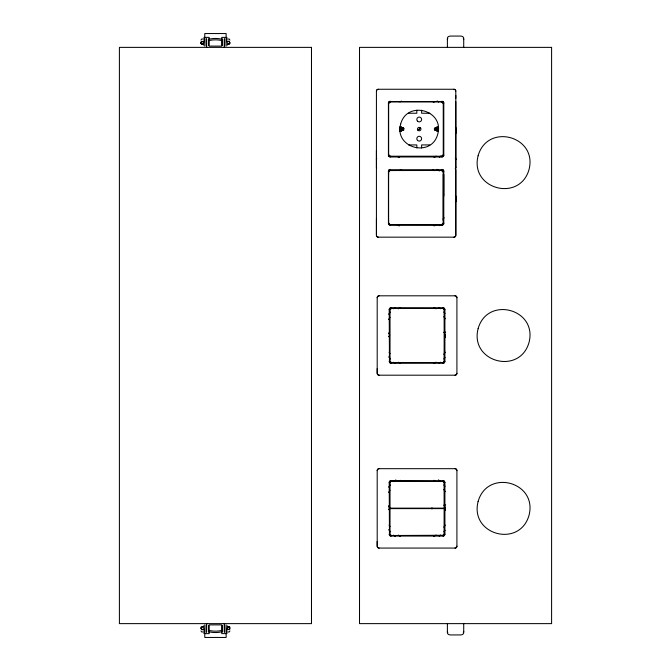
<?xml version="1.0" encoding="UTF-8"?>
<svg xmlns="http://www.w3.org/2000/svg" width="671" height="671" viewBox="0 0 671 671"><rect width="100%" height="100%" fill="white"/><g stroke="black" fill="none" stroke-linecap="round" stroke-linejoin="round"><path stroke-width="1.01" d="M376.423 218.704L376.423 235.244A1.912 1.896 42.7 0 0 378.343 237.165L453.881 237.165A1.912 1.896 -42.7 0 0 455.802 235.244L455.802 91.181A1.912 1.896 42.7 0 0 453.881 89.26L378.343 89.26A1.912 1.896 -42.7 0 0 376.423 91.181L376.423 235.244A1.921 1.921 0 0 0 378.343 237.165M376.423 167.054A1.921 1.921 0 0 0 376.683 168.018A1.912 1.896 42.7 0 1 376.423 167.054L376.423 150.514M377.203 541.447L377.203 546.144A1.912 1.896 47.3 0 0 379.123 548.064L454.997 548.064A1.912 1.896 -47.3 0 0 456.917 546.144L456.917 470.606A1.912 1.896 47.3 0 0 454.997 468.685L379.123 468.685A1.912 1.896 -47.3 0 0 377.194 470.606L377.203 546.144A1.921 1.921 0 0 0 379.123 548.064M377.203 368.572L377.203 373.261A1.912 1.896 47.3 0 0 379.123 375.19L454.997 375.19A1.912 1.896 -47.3 0 0 456.917 373.261L456.917 297.731A1.912 1.896 47.3 0 0 454.997 295.81L379.123 295.81A1.912 1.896 -47.3 0 0 377.194 297.731L377.203 373.261A1.921 1.921 0 0 0 379.123 375.19M443.791 194.02L443.791 171.373A1.912 1.904 42.8 0 0 442.835 169.713L389.39 169.713A1.912 1.904 -42.8 0 0 388.425 171.373L388.425 223.242A1.912 1.904 50 0 0 388.987 224.6L390.346 225.162L441.87 225.162L443.229 224.6A1.912 1.904 -50 0 0 443.791 223.242L443.791 174.485M388.425 103.183L388.425 155.051A1.912 1.904 50 0 0 388.987 156.41L390.346 156.972L441.87 156.972L443.229 156.41A1.912 1.904 -50 0 0 443.791 155.051L443.791 103.183A1.912 1.904 42.8 0 0 442.835 101.522L389.39 101.522A1.912 1.904 -42.8 0 0 388.425 103.183A1.921 1.921 0 0 1 390.346 101.262M389.834 508.618L389.809 533.63L390.354 534.955L391.688 535.508M399.673 130.434L399.673 127.733L403.581 128.27L401.375 128.404L401.375 129.763L403.581 129.889L399.589 130.451M399.773 130.417L399.773 127.75M399.438 131.004L399.899 127.767M399.882 130.468L400.26 127.767L404.009 128.304L401.375 128.404M401.518 129.788L401.518 128.379M401.912 129.771L401.912 128.396M402.273 129.771L402.273 128.396A0.965 0.965 0 0 0 401.577 128.119L401.577 126.685L399.891 126.685M403.07 129.805L403.07 128.362M400.26 130.4L403.716 129.956L403.716 128.211M438.549 130.417C433.399 131.935 433.374 126.173 438.549 127.75M434.984 129.83L435.613 129.78L435.613 128.379L434.984 128.337M436.418 129.771L436.418 128.396C437.769 128.362 436.863 130.543 435.613 129.78M436.813 129.78L436.813 128.379M438.498 130.484L438.431 127.767M443.296 220.801L443.296 174.426M443.791 196.175L443.791 194.238M444.244 508.618L444.244 533.63A1.879 1.879 0 0 1 442.357 535.508M444.244 508.14L444.244 483.128A1.879 1.879 0 0 0 442.357 481.25M455.802 169.755L455.802 235.244A1.921 1.921 0 0 1 453.881 237.165M455.802 167.054A1.921 1.921 0 0 1 455.232 168.413A1.912 1.896 -42.7 0 0 455.802 167.054L455.802 101.564M455.802 98.478L455.802 95.408M201.728 44.395L200.99 43.481L201.367 42.55M229.163 626.605L229.817 628.022L229.725 627.066M431.965 508.945L431.973 507.821M388.66 103.837L389.205 102.504L390.539 101.95L441.367 101.95L442.692 102.504L443.246 103.837L443.246 154.33L442.692 155.664L441.367 156.217L390.539 156.217L389.205 155.664L388.66 154.33L388.66 103.837A1.879 1.879 0 0 1 390.539 101.95M389.205 309.734L389.465 308.777A1.912 1.904 -47.2 0 1 391.126 307.813L442.986 307.813A1.912 1.904 40 0 1 444.345 308.375L444.907 309.734L444.907 361.258L444.345 362.617A1.912 1.904 -40 0 1 442.986 363.179L391.126 363.179A1.912 1.904 47.2 0 1 389.465 362.223L389.205 309.734A1.921 1.921 0 0 1 391.126 307.813M389.507 335.894L389.13 336.926A3.623 3.623 0 0 0 389.13 333.311L388.836 332.933M389.205 482.608L389.465 481.652A1.912 1.904 -47.2 0 1 391.126 480.688L442.986 480.688A1.912 1.904 40 0 1 444.345 481.25L444.907 482.608L444.907 534.133L444.345 535.492A1.912 1.904 -40 0 1 442.986 536.054L391.126 536.054A1.912 1.904 47.2 0 1 389.465 535.097L389.205 482.608A1.921 1.921 0 0 1 391.126 480.688M200.998 40.117L201.627 39.035L202.877 39.035M229.901 630.883L229.272 631.965L228.014 631.965M201.023 43.54L201.04 43.061M201.166 42.785L201.627 42.365M227.528 41.988C228.954 39.774 231.302 43.69 228.543 43.682M203.363 629.012C201.694 631.277 199.891 627.167 202.256 627.301C199.664 627.444 201.904 631.134 203.338 629.062M201.166 41.938L202.256 41.35L203.338 41.938M227.553 41.938C229.163 39.765 231.21 43.875 228.442 43.682M229.725 629.062L228.643 629.65L227.553 629.062M203.388 43.833L201.795 44.42M227.503 627.167L229.105 626.58M228.014 39.035L229.272 39.035L229.901 40.117M202.877 631.965L201.627 631.965L200.998 630.883M438.448 127.7L434.322 128.304L436.955 128.404M209.167 39.203L209.788 39.052A11.306 4.479 0 0 1 221.103 39.052L221.732 39.203M209.167 40.587L209.788 40.436A11.306 4.479 0 0 1 221.103 40.436L221.732 40.587M221.732 630.413L221.103 630.564A11.306 4.479 0 0 1 209.788 630.564L209.167 630.413M221.732 631.797L221.103 631.948A11.306 4.479 0 0 1 209.788 631.948L209.167 631.797M403.716 129.956L401.375 129.763M441.317 224.751L443.137 223.351L443.187 217.127A397.257 13.168 90 0 1 443.187 178.109L443.137 171.877L441.317 170.484M391.679 308.366L389.859 309.767L389.809 315.991A397.257 13.168 90 0 1 389.809 355.009L389.859 361.233L391.679 362.634M391.688 481.241L390.354 481.795L389.809 483.128L389.834 508.14M228.543 627.318L229.516 627.637M443.69 332.33L445.67 332.095M443.69 505.204L445.67 504.969M228.459 627.318L229.625 627.737A1.258 1.174 0 0 1 229.675 629.163L227.93 629.44M204.764 37.383L209.167 37.383L209.167 46.114L221.732 46.114L221.732 37.383L226.127 37.383M408.589 113.24L416.817 113.24L416.817 110.187M429.851 113.24L421.623 113.24L421.623 110.187M438.549 126.685L436.863 126.685L436.863 128.119A0.965 0.965 0 0 0 436.184 128.404M436.418 128.396L435.613 128.379M399.891 131.482L401.577 131.482L401.577 130.04A0.965 0.965 0 0 0 402.055 129.914M438.549 131.482L436.863 131.482L436.863 130.04A0.965 0.965 0 0 1 436.385 129.914M408.589 144.928L416.817 144.928L416.817 147.972M429.851 144.928L421.623 144.928L421.623 147.972M204.764 633.617L209.167 633.617L209.167 624.886L221.732 624.886L221.732 633.617L226.127 633.617M436.955 129.763L434.322 129.864L438.448 130.468M202.961 41.56L201.225 41.837A1.258 1.174 0 0 0 201.266 43.263L202.357 43.682L201.375 43.363M201.006 43.405L201.929 44.471L203.145 44.169A1.258 1.149 0 0 0 203.338 43.934M229.599 626.915L227.754 626.831A1.258 1.149 0 0 0 227.553 627.066M388.836 505.808L389.608 507.997L389.13 509.809A3.623 3.623 0 0 0 389.13 506.186M389.13 333.311L389.49 334.183M463.72 47.373L463.72 38.289A3.145 2.223 0 0 0 460.583 36.066L450.526 36.066A3.145 2.223 0 0 0 447.389 38.289L447.389 47.373M463.72 623.627L463.72 632.711A3.145 2.223 0 0 1 460.583 634.934L450.526 634.934A3.145 2.223 0 0 1 447.389 632.711L447.389 623.627M227.394 626.773L227.394 629.239M227.368 43.875L227.368 45.133M227.385 625.867L227.385 627.125M226.882 37.316L226.882 42.013M226.882 628.987L226.882 633.684M226.127 46.114L226.127 33.55L204.764 33.55L204.764 46.114M226.127 624.886L226.127 637.45L204.764 637.45L204.764 624.886M224.617 38.801L224.617 46.114M224.617 624.886L224.617 632.199M224.24 38.91L224.24 47.373M224.24 623.627L224.24 632.09M222.361 38.91L222.361 45.485M222.361 625.515L222.361 632.09M208.538 38.91L208.538 45.485M208.538 625.515L208.538 632.09M206.651 38.91L206.651 47.373M206.651 623.627L206.651 632.09M206.274 38.801L206.274 46.114M206.274 624.886L206.274 632.199M204.009 37.316L204.009 42.013M204.009 628.987L204.009 633.684M203.498 41.761L203.506 45.133M203.523 625.867L203.523 627.125M443.187 154.816A1.879 1.879 0 0 1 441.367 156.217M390.539 156.217A1.879 1.879 0 0 1 388.719 154.816M441.367 101.95A1.879 1.879 0 0 1 443.246 103.837M453.881 89.26A1.921 1.921 0 0 1 455.802 91.181M376.423 91.181A1.921 1.921 0 0 1 378.343 89.26M441.87 101.262A1.921 1.921 0 0 1 443.791 103.183M390.346 156.972A1.921 1.921 0 0 1 388.425 155.051M443.791 155.051A1.921 1.921 0 0 1 441.87 156.972M388.803 171.877A1.879 1.879 0 0 1 390.623 170.484M443.305 172.363A1.879 1.879 0 0 0 441.417 170.484L390.036 170.551L388.702 171.877L388.626 178.109A397.257 13.168 90 0 0 388.626 217.127L388.702 223.351L390.036 224.684L441.417 224.751A1.879 1.879 0 0 0 443.305 222.864M390.623 224.743A1.879 1.879 0 0 1 388.735 222.864M441.87 169.453A1.921 1.921 0 0 1 443.791 171.373M390.346 225.162A1.921 1.921 0 0 1 388.425 223.242M388.425 171.373A1.921 1.921 0 0 1 390.346 169.453M443.791 223.242A1.921 1.921 0 0 1 441.87 225.162M455.315 202.189A1.149 1.149 0 0 0 456.02 201.124L456.02 196.704A1.149 1.149 0 0 0 455.315 195.638M440.78 224.433A35.538 35.538 0 0 1 439.388 225.666M437.106 169.318A35.538 35.538 0 0 1 439.32 171.013M436.2 224.508A32.653 32.653 0 0 1 434.087 225.959M399.237 226.001A32.653 32.653 0 0 1 397.811 225.053M399.899 170.325A32.653 32.653 0 0 1 401.392 169.486M432.552 169.855A32.653 32.653 0 0 1 434.02 170.728M444.101 217.731A33.617 33.617 0 0 1 443.053 219.149M455.315 133.789A1.149 1.149 0 0 0 456.02 132.732L456.02 128.304A1.149 1.149 0 0 0 455.315 127.247M440.78 156.041A35.538 35.538 0 0 1 439.388 157.266M437.106 100.918A35.538 35.538 0 0 1 438.599 102.034M436.2 156.108A32.653 32.653 0 0 1 434.087 157.568M399.237 157.61A32.653 32.653 0 0 1 397.811 156.662M399.899 101.925A32.653 32.653 0 0 1 401.392 101.086M432.552 101.455A32.653 32.653 0 0 1 434.02 102.328M442.374 362.634A1.879 1.879 0 0 0 444.261 360.746L444.261 310.254A1.879 1.879 0 0 0 442.374 308.366M456.917 373.261A1.921 1.921 0 0 1 454.997 375.19M377.203 297.731A1.921 1.921 0 0 1 379.123 295.81M454.997 295.81A1.921 1.921 0 0 1 456.917 297.731M444.907 361.258A1.921 1.921 0 0 1 442.986 363.179M391.126 363.179A1.921 1.921 0 0 1 389.205 361.258M442.986 307.813A1.921 1.921 0 0 1 444.907 309.734M389.155 335.819A3.363 3.363 0 0 1 388.819 336.632M388.819 333.269A3.363 3.363 0 0 1 389.155 334.083M445.116 336.917A3.363 3.363 0 0 1 445.116 335.181M445.074 357.467A35.538 35.538 0 0 1 443.883 358.901M440.604 362.189A35.538 35.538 0 0 1 439.17 363.38M395.169 363.439A35.538 35.538 0 0 1 393.734 362.248M390.447 358.968A35.538 35.538 0 0 1 388.685 356.796M388.635 314.271A35.538 35.538 0 0 1 390.388 312.099M393.667 308.811A35.538 35.538 0 0 1 395.102 307.62M439.102 307.561A35.538 35.538 0 0 1 440.537 308.752M443.825 312.032A35.538 35.538 0 0 1 445.024 313.466M445.217 352.166A32.653 32.653 0 0 1 443.825 354.313M436.016 362.147A32.653 32.653 0 0 1 433.869 363.539M400.478 363.581A32.653 32.653 0 0 1 398.322 362.189M390.01 353.676A32.653 32.653 0 0 1 389.096 352.233M388.626 319.581A32.653 32.653 0 0 1 389.96 317.391M398.255 308.853A32.653 32.653 0 0 1 400.402 307.461M433.802 307.419A32.653 32.653 0 0 1 435.949 308.811M443.783 316.62A32.653 32.653 0 0 1 445.183 318.767M389.155 508.702A3.363 3.363 0 0 1 388.819 509.507M388.819 506.144A3.363 3.363 0 0 1 389.272 507.83M445.116 509.792A3.363 3.363 0 0 1 445.116 508.056M445.074 530.342A35.538 35.538 0 0 1 443.883 531.776M440.604 535.072A35.538 35.538 0 0 1 439.17 536.263M395.169 536.314A35.538 35.538 0 0 1 393.734 535.122M390.447 531.843A35.538 35.538 0 0 1 388.685 529.679M388.635 487.146A35.538 35.538 0 0 1 390.388 484.974M393.667 481.686A35.538 35.538 0 0 1 395.84 479.924M438.364 479.874A35.538 35.538 0 0 1 440.537 481.627M443.825 484.915A35.538 35.538 0 0 1 445.024 486.341M445.217 525.041A32.653 32.653 0 0 1 443.825 527.188M436.016 535.022A32.653 32.653 0 0 1 433.869 536.423M400.478 536.465A32.653 32.653 0 0 1 398.322 535.064M390.01 526.55A32.653 32.653 0 0 1 389.096 525.108M388.626 492.455A32.653 32.653 0 0 1 389.96 490.266M398.96 481.25A32.653 32.653 0 0 1 400.402 480.335M433.802 480.293A32.653 32.653 0 0 1 435.244 481.208M443.783 489.495A32.653 32.653 0 0 1 445.183 491.65M456.917 546.144A1.921 1.921 0 0 1 454.997 548.064M377.203 470.606A1.921 1.921 0 0 1 379.123 468.685M454.997 468.685A1.921 1.921 0 0 1 456.917 470.606M444.907 534.133A1.921 1.921 0 0 1 442.986 536.054M391.126 536.054A1.921 1.921 0 0 1 389.205 534.133M442.986 480.688A1.921 1.921 0 0 1 444.907 482.608M463.72 631.377A3.145 2.223 0 0 1 463.3 632.493M447.809 632.493A3.145 2.223 0 0 1 447.389 631.377M447.389 39.623A3.145 2.223 0 0 1 447.809 38.507M463.3 38.507A3.145 2.223 0 0 1 463.72 39.623M201.627 628.635A1.258 1.149 0 0 1 201.409 626.789A1.258 1.149 0 0 1 203.397 627.167M227.679 629.213A1.258 1.174 0 0 1 227.503 628.962M229.776 42.902A1.241 1.132 0 0 1 229.147 44.395A1.241 1.132 0 0 1 227.503 43.825M203.212 41.787A1.258 1.174 0 0 1 203.388 42.038M389.692 508.618L389.692 533.63A1.879 1.879 0 0 0 391.57 535.508L443.414 535.257L444.353 533.63L444.387 508.618L389.692 508.618M389.692 483.128L389.692 508.14L444.387 508.14L444.353 483.128L443.414 481.493L391.57 481.241A1.879 1.879 0 0 0 389.692 483.128M389.7 310.254L389.7 360.746A1.879 1.879 0 0 0 391.579 362.634L442.961 362.566L444.294 361.233L444.37 355.009A397.257 13.168 90 0 0 444.37 315.991L444.294 309.767L442.961 308.434L391.579 308.366A1.879 1.879 0 0 0 389.7 310.254M400.662 124.11C393.961 148.132 431.562 158.213 437.777 134.057C444.47 110.027 406.878 99.954 400.662 124.11M444.781 334.946L445.15 337.689A3.623 3.623 0 0 1 445.15 334.074L444.781 334.946M478.096 155.798C469.566 189.18 519.748 202.625 529.058 169.453C537.58 136.062 487.406 122.617 478.096 155.798M444.781 507.821L445.15 510.564A3.623 3.623 0 0 1 445.15 506.949L444.781 507.821M478.096 328.689C469.566 362.08 519.748 375.525 529.058 342.344C537.58 308.962 487.406 295.517 478.096 328.689M478.096 501.547C469.566 534.938 519.748 548.383 529.058 515.202C537.58 481.82 487.406 468.375 478.096 501.547M420.155 127.976L418.31 130.216L420.155 127.976M311.487 47.373L119.404 47.373L119.404 623.627L311.487 623.627L311.487 47.373M551.596 47.373L359.513 47.373L359.513 623.627L551.596 623.627L551.596 47.373M417.521 121.174A2.399 2.399 0 0 0 421.539 120.101A2.399 2.399 0 0 0 418.595 117.157A2.399 2.399 0 0 0 417.521 121.174M417.521 140.382A2.399 2.399 0 0 0 421.539 139.308A2.399 2.399 0 0 0 418.595 136.364A2.399 2.399 0 0 0 417.521 140.382M417.999 130.308A1.728 1.728 0 0 0 420.893 129.528A1.728 1.728 0 0 0 418.771 127.415A1.728 1.728 0 0 0 417.999 130.308M455.802 159.371A1.921 1.921 0 0 0 455.232 158.012A1.912 1.896 42.7 0 1 455.802 159.371M376.683 158.415A1.912 1.896 -42.7 0 0 376.423 159.371A1.921 1.921 0 0 1 376.683 158.415"/></g></svg>
